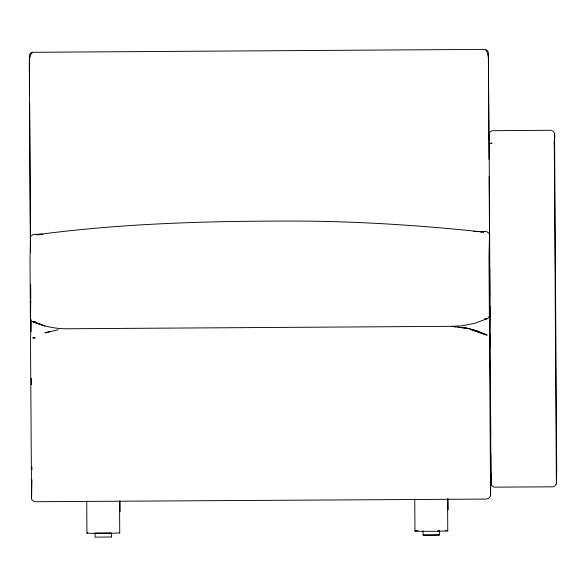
<?xml version="1.0" encoding="UTF-8"?>
<svg xmlns="http://www.w3.org/2000/svg" width="586" height="586" viewBox="0 0 586 586"><rect width="100%" height="100%" fill="white"/><g stroke="black" fill="none" stroke-linecap="round" stroke-linejoin="round"><path stroke-width="0.88" d="M489.083 133.842L490.958 483.428L491.698 485.604L493.954 487.142L553.213 486.82L554.825 486.116L556.356 483.868L554.312 145.833C553.016 141.299 557.791 132.172 551.294 130.268L492.064 130.685L489.801 132.253M31.051 319.48L30.523 341.089L31.556 498.796L32.149 500.085L34.376 501.719L486.461 499.074L488.856 498.283L490.57 495.785L490.9 474.448M30.487 319.209L30.758 300.31M31.556 498.796L31.937 479.736M35.336 321.494L33.937 321.875L44.741 325.933L32.684 321.611C43.935 326.461 56.124 329.068 68.423 328.746L451.542 326.336L461.98 325.831L475.063 323.252L487.391 318.601L488.819 317.282L489.398 315.905L489.845 294.187L489.706 268.908M489.984 316.096L489.537 337.895L490.57 495.785M490.958 483.428L491.156 473.678M30.494 237.374L30.025 259.166L30.391 318.345M556.356 483.868L556.7 471.21L554.554 133.418M490.299 475.517L490.98 474.103M488.951 139.058L488.372 52.403L487.398 50.601L485.215 49.378L32.384 52.308L31.029 54.051L29.725 57.999L29.3 62.922L30.494 252.141M31.073 236.077L33.277 234.415L42.141 234.151M439.361 530.791L439.383 534.996L432.043 535.186L423.099 535.069L423.077 530.931M32.384 52.308L30.399 53.333L29.366 55.311L29.593 95.437M32.596 338.012L35.123 337.954L33.255 337.822M50.147 331.603L44.954 332.848L58.212 329.772M86.728 501.118L86.926 533.055L87.666 532.938M414.756 499.06L414.954 530.989L417.943 530.762M423.099 535.069L439.5 534.908M119.537 500.935L119.734 532.901L115.867 533.135A16.1 0.388 -0.4 0 1 94.778 533.348A16.093 0.388 -0.4 0 1 86.933 533.055M447.558 498.869L447.763 530.835L443.888 531.07A16.1 0.388 -0.4 0 1 422.806 531.29A16.093 0.388 -0.4 0 1 414.954 530.989M437.749 530.982L439.478 530.887M42.873 234.59L36.566 234.737C124.943 222.958 214.198 220.812 303.24 221.098C363.584 221.625 423.795 225.683 483.787 232.063L480.154 231.99M473.481 231.441L486.497 231.507L488.849 233.169L489.515 234.612L488.98 256.8L489.398 315.905M486.68 318.887L484.761 318.821L485.992 319.026M445.558 530.608L447.763 530.835M32.684 321.611L34.34 321.758M486.929 335.009L477.539 330.973L464.727 327.618M455.578 326.863L451.953 326.395L469.174 328.592L487.149 335.038M458.296 327.208L469.174 328.592M470.763 329.647L485.962 334.914M447.785 509.483L448.202 509.622L448.136 498.664M119.764 511.549L120.174 511.688L120.115 501.638M119.324 532.762L119.734 532.901M485.479 49.561L487.156 52.191L488.372 57.15L489.017 159.326M490.021 306.031L490.079 316.081M489.127 176.62L489.508 234.891M490.094 334.298L490.182 347.959M490.262 361.613L490.716 437.178M490.819 453.564L490.936 473.591M30.662 284.254L30.765 298.867M30.912 319.868L30.992 331.742M31.307 378.314L31.351 384.709M31.915 466.896L31.937 469.635M29.63 102.733L30.465 252.317M111.479 536.966L95.079 537.135L95.049 532.996L111.45 532.952L111.479 536.966M491.215 143.328L490.438 143.731L492.05 143.013L491.215 143.328"/></g></svg>
